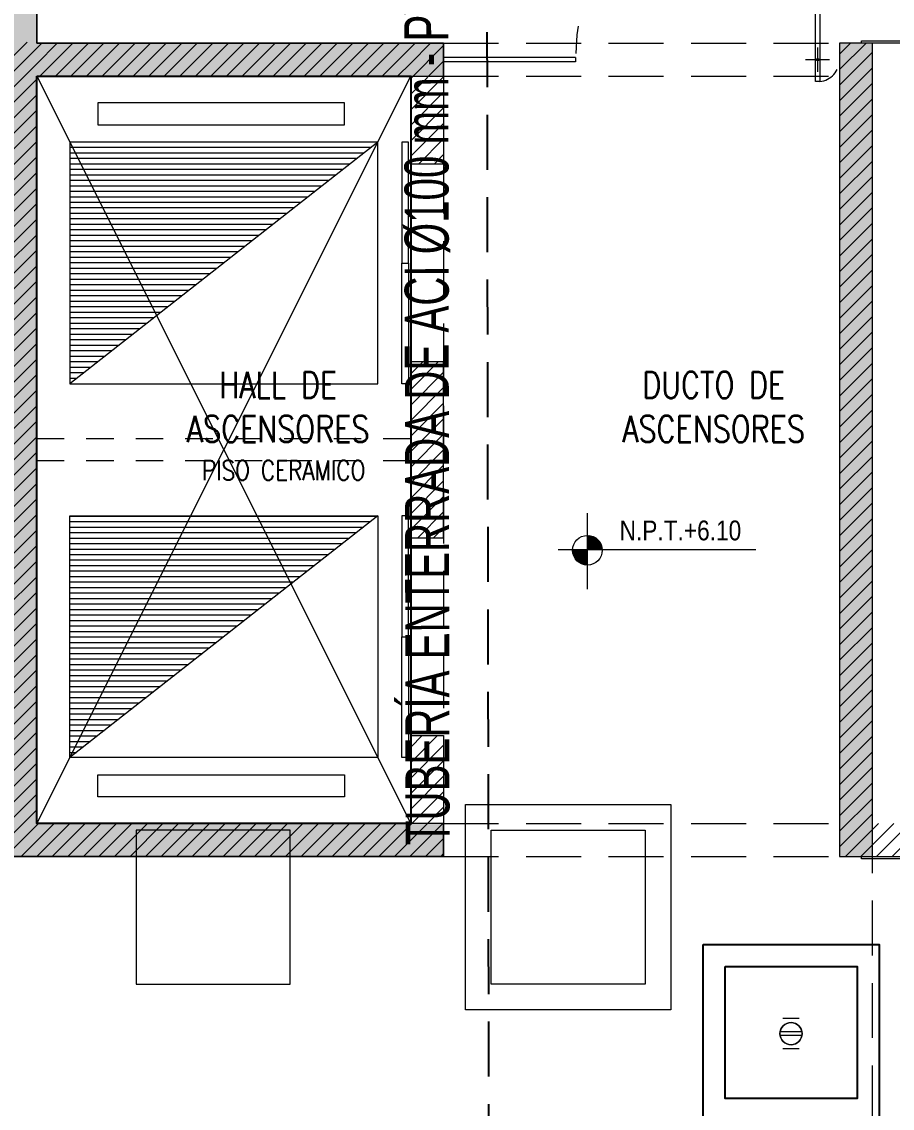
# Model space of a CAD drawing. Header units: millimetres. Extents: x 3738 to 3833, y 1327 to 1657.
# Drawn here: x 3791.454 to 3795.412, y 1488.118 to 1493.06 of the extents above; entities that cross this region are included whole.
import ezdxf
from ezdxf.enums import TextEntityAlignment as Align

# ---------------------------------------------------------------- set-up
doc = ezdxf.new("R2010")
doc.units = ezdxf.units.MM
doc.set_wipeout_variables(frame=1)
for name, pattern in [('ACAD_ISO03W100', [30, 12, -18]), ('DASHED2', [0.375, 0.25, -0.125]), ('HIDDEN', [0.375, 0.25, -0.125]), ('HIDDEN2', [0.1875, 0.125, -0.0625]), ('X-REF_DP_Arquitectura$0$HIDDEN', [0.375, 0.25, -0.125])]:
    doc.linetypes.add(name, pattern=pattern)
doc.layers.get('0').update_dxf_attribs({"color": 251, "lineweight": 9})
for name, color, linetype, lineweight in [('000 SOS 911 TEXTOS ACI', 7, 'Continuous', 9), ('000 SOS 911 TUB. ENTERRADA  ACI', 5, 'DASHED2', 25), ('000 SOS 911 TUBERIA ACI', 3, 'Continuous', 25), ('A-07', 251, 'Continuous', 13), ('A-EST PLACAS', 251, 'Continuous', 13), ('A-MOBILIARIO', 251, 'Continuous', 13), ('A-MURO BAJO', 251, 'Continuous', 13), ('A-MUROS', 251, 'Continuous', 13), ('A-NIVELES-NPT', 251, 'Continuous', 13), ('A-PROYECCIONES', 251, 'HIDDEN2', 13), ('A-TEXTO-ACABADO PISO', 251, 'Continuous', 13), ('A-TEXTO-AMBIENTE', 251, 'Continuous', 13), ('A_20_Estructuras', 251, 'Continuous', 13), ('A_30_DispositivosElect', 251, 'Continuous', 13), ('A_30_DispositivosSanit', 251, 'Continuous', 13), ('A_30_TableroElect', 251, 'Continuous', 13), ('A_50_TextoAmbiente', 251, 'Continuous', 13), ('A_50_TextoIndicaciones', 251, 'Continuous', 13), ('A_50_Vigas', 251, 'X-REF_DP_Arquitectura$0$HIDDEN', 13), ('A_60_HatchEstructuras', 251, 'Continuous', 13), ('MURO CF 120', 251, 'Continuous', 13)]:
    doc.layers.add(name, color=color, linetype=linetype, lineweight=lineweight)
doc.styles.add('PIPE', font='ARIALN.TTF', dxfattribs={"width": 0.8})
doc.styles.add('R80', font='ARIALN.TTF', dxfattribs={"height": 2.03})
doc.styles.add('ROMANS', font='romans.shx', dxfattribs={"width": 0.8})
pattern_1 = [(45, (-227164.531382, -8188178.54172), (-0.02245064030267, 0.02245064030267), [])]
pattern_2 = [(45, (131.3, -47.8), (-0.035355339, 0.035355339), [])]

# ---------------------------------------------------------------- blocks, each defined once
blk = doc.blocks.new('*U285')
for p, q in [((-0.2457, -0.0949), (-0.2457, 0.3957)), ((0.2449, 0.3957), (-0.2457, 0.3957)), ((0.2449, -0.0949), (0.2449, 0.3957)), ((-0.1537, -0.0029), (-0.1537, 0.3037)), ((0.1529, -0.0029), (0.1529, 0.3037)), ((0.2449, -0.0949), (-0.2457, -0.0949))]:
    blk.add_line(p, q)
at = {"linetype": 'HIDDEN', "ltscale": 12}
blk.add_circle((0, 0.1504), 0.4, dxfattribs=at)
at = {"ltscale": 0.035}
blk.add_circle((0, 0.1504), 0.4, dxfattribs=at)
blk = doc.blocks.new('A$C44b26ab3')
at = {"layer": 'A_30_TableroElect', "xscale": -1, "rotation": 90.35724673086504}
blk.add_blockref('*U285', (3.8094, 2.2857, 0), dxfattribs=at)
at = {"color": 3}
blk.add_wipeout([(2.2005, 0.8423), (0.1027, 1.313), (0, 0.8543), (3.8095, 0), (4.0114, 0.921), (2.3037, 1.3033)], dxfattribs=at).translate(0, 0, 0).dxf.layer = 'A_30_DispositivosElect'
at = {"layer": 'A_30_TableroElect'}
h = blk.add_hatch(dxfattribs=at)
h.set_pattern_fill('ANSI31', color=256, scale=0.01)
h.set_pattern_definition(pattern_1)
edge = h.paths.add_edge_path()
edge.add_line((3.6994, 0.6616), (3.9433, 0.607))
edge.add_line((3.9433, 0.607), (4.0136, 0.9211))
edge.add_line((4.0136, 0.9211), (3.7697, 0.9757))
edge.add_line((3.7697, 0.9757), (3.6994, 0.6616))
h = blk.add_hatch(dxfattribs=at)
h.set_pattern_fill('ANSI31', color=256, scale=0.01)
h.set_pattern_definition(pattern_1)
edge = h.paths.add_edge_path()
edge.add_line((3.5639, 0.0566), (3.8079, 0.002))
edge.add_line((3.8079, 0.002), (3.8778, 0.3142))
edge.add_line((3.8778, 0.3142), (3.6338, 0.3688))
edge.add_line((3.6338, 0.3688), (3.5639, 0.0566))
for p, q in [((2.3055, 1.3015, 0.006), (2.2028, 0.8429, 0.006)), ((3.7693, 0.9738, 0.006), (2.3055, 1.3015, 0.006)), ((0.4463, 1.2361, 0.006), (0.3436, 0.7774, 0.006)), ((3.6666, 0.5152, 0.006), (0.4463, 1.2361, 0.006)), ((2.4031, 1.2797, 0.006), (2.3222, 0.9186, 0.006)), ((3.6717, 0.9957, 0.006), (2.4031, 1.2797, 0.006)), ((0.522, 1.1166, 0.006), (0.4412, 0.7556, 0.006)), ((1.7906, 0.8327, 0.006), (0.522, 1.1166, 0.006)), ((3.5908, 0.6346, 0.006), (3.6717, 0.9957, 0.006)), ((3.6666, 0.5152, 0.006), (3.7693, 0.9738, 0.006)), ((2.3222, 0.9186, 0.006), (3.5908, 0.6346, 0.006)), ((2.2028, 0.8429, 0.006), (3.6666, 0.5152, 0.006)), ((1.7098, 0.4716, 0.006), (1.7906, 0.8327, 0.006)), ((1.8882, 0.8108, 0.006), (1.8074, 0.4496, 0.006)), ((3.1568, 0.5269, 0.006), (1.8882, 0.8108, 0.006)), ((0.3436, 0.7774, 0.006), (3.5639, 0.0566, 0.006)), ((0.4412, 0.7556, 0.006), (1.7098, 0.4716, 0.006)), ((3.076, 0.1657, 0.006), (3.1568, 0.5269, 0.006)), ((3.5639, 0.0566, 0.006), (3.6666, 0.5152, 0.006)), ((1.8074, 0.4496, 0.006), (3.076, 0.1657, 0.006)), ((3.2282, 0.3878, 0.006), (3.1736, 0.1439, 0.006)), ((3.5209, 0.3222, 0.006), (3.2282, 0.3878, 0.006)), ((3.4663, 0.0784, 0.006), (3.5209, 0.3222, 0.006)), ((3.1736, 0.1439, 0.006), (3.4663, 0.0784, 0.006))]:
    blk.add_line(p, q, dxfattribs=at)
at = {"layer": 'A_30_TableroElect', "elevation": -0.772}
blk.add_lwpolyline([(3.8778, 0.3142), (3.9433, 0.607), (3.6994, 0.6616), (3.6338, 0.3688), (3.8778, 0.3142)], dxfattribs=at)
blk = doc.blocks.new('ESTRUC_P1')
at = {"layer": 'A_60_HatchEstructuras'}
h = blk.add_hatch(color=256, dxfattribs=at)
h.dxf.hatch_style = 1
h.paths.add_polyline_path([(23.55, -6.175), (21.7, -6.175), (21.7, -2.775), (23.55, -2.775), (23.55, -2.625), (21.7, -2.625), (21.7, -0.475), (20.85, -0.475), (20.85, -0.625), (21.55, -0.625), (21.55, -6.325), (23.55, -6.325)])
h = blk.add_hatch(color=256, dxfattribs=at)
h.dxf.hatch_style = 1
h.paths.add_polyline_path([(25.5, -2.625), (25.35, -2.625), (25.35, -6.325), (25.5, -6.325)])
h.paths.add_polyline_path([(25.88, -0.625), (26.5, -0.625), (26.5, -0.475), (25.68, -0.475), (25.68, -6.325), (25.88, -6.325)])
for points in [[(21.7, -6.175), (23.4, -2.775)], [(21.7, -2.775), (23.4, -6.175)]]:
    blk.add_lwpolyline(points)
at = {"layer": 'A_20_Estructuras'}
for points in [[(23.55, -6.175), (21.7, -6.175), (21.7, -2.775), (23.55, -2.775), (23.55, -2.625), (21.7, -2.625), (21.7, -0.475), (20.85, -0.475), (20.85, -0.625), (21.55, -0.625), (21.55, -6.325), (23.55, -6.325)], [(25.5, -2.625), (25.35, -2.625), (25.35, -6.325), (25.5, -6.325)]]:
    blk.add_lwpolyline(points, close=True, dxfattribs=at)
at = {"layer": 'A_50_Vigas'}
for p, q in [((23.55, -2.625), (25.35, -2.625)), ((23.4, -2.775), (23.4, -6.175)), ((23.55, -2.775), (25.35, -2.775)), ((23.55, -2.775), (23.55, -6.175))]:
    blk.add_line(p, q, dxfattribs=at)
for points in [[(23.55, -6.175), (25.35, -6.175)], [(23.55, -6.325), (25.35, -6.325)], [(25.5, -7.525), (25.5, -6.325)]]:
    blk.add_lwpolyline(points, dxfattribs=at)
blk = doc.blocks.new('ASCENSOR_01')
h = blk.add_hatch()
h.set_pattern_fill('_U', color=256, scale=0.025, angle=360, style=0, pattern_type=0)
h.set_pattern_definition([(1e-07, (54.049875, -126.000315), (-4e-11, 0.025), [])])
h.paths.add_polyline_path([(-1.4, 1.1), (0, 0), (0, 1.1)])
blk.add_line((-1.4, 1.1, 0), (0, 0))
for points in [[(-0.1281, 1.178), (-1.2496, 1.178), (-1.2496, 1.2783), (-0.1281, 1.2783)], [(0, 0), (-1.4, 0), (-1.4, 1.1), (0, 1.1)]]:
    blk.add_lwpolyline(points, close=True)
blk = doc.blocks.new('MV_120')
at = {"color": 7}
for p, q in [((-0.1, 0.055), (-0.1, -0.055)), ((-0.155, 0), (-0.045, 0))]:
    blk.add_line(p, q, dxfattribs=at)
blk.add_lwpolyline([(-0.09, 1.0995), (-0.09, -0.0995, -0.050126), (-0.11, -0.0995), (-0.11, 1.0995, -0.050126), (-0.09, 1.0995, 1.105542)], format="xyb")
blk.add_circle((-0.1, 0), 0.005, dxfattribs=at)
at = {"color": 7, "linetype": 'HIDDEN', "ltscale": 0.5}
blk.add_arc((-0.1, 0), 1.1, 90, 180, dxfattribs=at)
at = {"color": 8, "linetype": 'ACAD_ISO03W100', "ltscale": 0.0025}
blk.add_arc((-0.1, 0), 0.1, 275.7392, 0, dxfattribs=at)
blk = doc.blocks.new('N.03')
h = blk.add_hatch()
h.set_pattern_fill('_U', color=256, scale=0.025, angle=180.0002, style=0, pattern_type=0)
h.set_pattern_definition([(180.000175, (-57.700256, 134.200156), (7.64e-08, -0.025), [])])
h.paths.add_polyline_path([(-2.25, 8.2), (-3.65, 7.1), (-3.65, 8.2)])
for p, q in [((-1.35, 10.285), (-1.95, 10.285)), ((-1.35, 10.285), (-1.35, 10.265)), ((-1.35, 10.265), (-1.95, 10.265)), ((-2.25, 8.2), (-3.65, 7.1, 0))]:
    blk.add_line(p, q)
at = {"color": 3, "elevation": 0}
blk.add_lwpolyline([(0.14, 10.36), (0.14, 10.41), (0.15, 10.41), (0.15, 10.35), (-0.05, 10.35), (-0.05, 10.36)], close=True, dxfattribs=at)
at = {"elevation": 0}
for points in [[(-3.65, 8.2), (-2.25, 8.2), (-2.25, 7.1), (-3.65, 7.1)], [(-3.5219, 7.022), (-2.4004, 7.022), (-2.4004, 6.9217), (-3.5219, 6.9217)]]:
    blk.add_lwpolyline(points, close=True, dxfattribs=at)
at = {"color": 3}
blk.add_lwpolyline([(-0.05, 6.65), (0.2, 6.65), (0.2, 6.64), (-0.05, 6.64)], close=True, dxfattribs=at)
at = {"layer": 'A-MOBILIARIO', "elevation": 0}
for points in [[(-2.11, 9.35), (-2.11, 9.9), (-2.14, 9.9), (-2.14, 9.35)], [(-2.11, 9.35), (-2.11, 8.8), (-2.14, 8.8), (-2.14, 9.35)], [(-2.11, 7.65), (-2.11, 8.2), (-2.14, 8.2), (-2.14, 7.65)], [(-2.11, 7.65), (-2.11, 7.1), (-2.14, 7.1), (-2.14, 7.65)]]:
    blk.add_lwpolyline(points, close=True, dxfattribs=at)
at = {"layer": 'A-MURO BAJO'}
for p, q in [((-2.1, 8.9, 0), (-2.1, 9.8, 0)), ((-2.1, 7.2, 0), (-2.1, 8.1, 0))]:
    blk.add_line(p, q, dxfattribs=at)
at = {"layer": 'A-MUROS'}
blk.add_lwpolyline([(-3.8, 12.5), (-3.8, 10.35), (-1.95, 10.35), (-1.95, 9.8), (-2.1, 9.8), (-2.1, 10.2), (-3.8, 10.2), (-3.8, 6.8), (-2.1, 6.8), (-2.1, 7.2), (-1.95, 7.2), (-1.95, 6.65), (-3.95, 6.65), (-3.8, 6.65)], dxfattribs=at)
at = {"layer": 'A-MUROS', "elevation": 0}
blk.add_lwpolyline([(-0.15, 6.65), (0, 6.65), (0, 10.35), (-0.15, 10.35)], close=True, dxfattribs=at)
at = {"layer": 'A-MUROS'}
blk.add_lwpolyline([(-2.1, 8.1), (-1.95, 8.1), (-1.95, 8.9), (-2.1, 8.9)], close=True, dxfattribs=at)
at = {"layer": 'A-PROYECCIONES'}
for p, q in [((-2.1, 8.55, 0), (-3.8, 8.55, 0)), ((-2.1, 8.45, 0), (-3.8, 8.45, 0))]:
    blk.add_line(p, q, dxfattribs=at)
blk.add_blockref('MV_120', (-0.15, 10.275))
at = {"xscale": -1, "rotation": 359.9998249622922}
blk.add_blockref('ASCENSOR_01', (-3.65, 8.8, 0), dxfattribs=at)
blk = doc.blocks.new('JUNTA2')
at = {"color": 3}
blk.add_lwpolyline([(0.07, -2.14), (0.07, -2.09), (0.08, -2.09), (0.08, -2.15), (-0.15, -2.15), (-0.15, -2.14)], close=True, dxfattribs=at)
blk = doc.blocks.new('TF_P1')
blk.add_blockref('JUNTA2', (26.95, 10.575))
blk.add_blockref('N.03', (26.85, -1.925))
blk = doc.blocks.new('TEXTO AMBIENTES P1')
at = {"layer": 'A-TEXTO-ACABADO PISO', "insert": (22.8224, -4.5229), "char_height": 0.09, "attachment_point": 2, "rotation": 360, "style": 'ROMANS'}
blk.add_mtext_dynamic_manual_height_columns('PISO CERAMICO', width=1.20225, gutter_width=12.5, heights=[0], dxfattribs=at)
at = {"layer": 'A-TEXTO-AMBIENTE', "char_height": 0.12, "attachment_point": 5, "style": 'ROMANS'}
for s, insert, width in [('\\pxqc;HALL DE \\PASCENSORES', (22.7972, -4.2796, 0), 1.061918), ('\\pxqc;DUCTO DE \\PASCENSORES', (24.7773, -4.2796), 1.044421)]:
    blk.add_mtext(s, dxfattribs=dict(at, insert=insert, width=width))
blk = doc.blocks.new('SIM NIVEL PLANTA')
at = {"linetype": 'Continuous'}
h = blk.add_hatch(dxfattribs=at)
h.set_pattern_fill('_USER', color=0, scale=0.089997, angle=45, style=0, pattern_type=0)
h.set_pattern_definition([(45, (31854.49523, 23864.84028), (-0.06363728001, 0.06363728001), [])])
h.paths.add_polyline_path([(-17.329, 0), (-15.979, 0, 0.409209), (-17.329, 1.327)])
h.paths.add_polyline_path([(-18.679, 0, 0.004279), (-18.679, -0.023, 0.414214), (-17.329, -1.373), (-17.329, 0)])
at = {"color": 0}
for p, q in [((-17.329, -3.577), (-17.329, 3.344)), ((-2, 0), (-20, 0))]:
    blk.add_line(p, q, dxfattribs=at)
at = {"color": 0, "linetype": 'Continuous'}
blk.add_circle((-17.329, -0.023), 1.35, dxfattribs=at)
at = {"color": 0, "style": 'R80'}
blk.add_attdef('N.P.T.+0.00', text='', height=1.8, dxfattribs=at).set_placement((-8.871, 1.774), align=Align.MIDDLE_CENTER)
blk = doc.blocks.new('NIVELES')
at = {"layer": 'A-NIVELES-NPT'}
ref = blk.add_blockref('SIM NIVEL PLANTA', (-0.5804, -4.456, 0), dxfattribs=dict(at, xscale=0.05, yscale=0.05, zscale=0.05))
ref.add_attrib('N.P.T.+0.00', 'N.P.T.+6.10', dxfattribs={"layer": '0', "height": 0.09, "style": 'R80'}).set_placement((-1.024, -4.3673, 0), align=Align.MIDDLE_CENTER)
blk = doc.blocks.new('R')
at = {"layer": 'A_30_DispositivosSanit', "linetype": 'Continuous'}
for p, q in [((-0.0083, -0.0497), (-0.0083, 0.0497)), ((0.0083, -0.0497), (0.0083, 0.0497)), ((0.0694, -0.0367), (0.0694, 0.0367))]:
    blk.add_line(p, q, dxfattribs=at)
blk.add_circle((0, 0), 0.0504, dxfattribs=at)
blk = doc.blocks.new('is-des-tf_28.02.2025')
at = {"layer": 'A_30_DispositivosSanit', "lineweight": 25}
for points in [[(-17.9706, 3.7251), (-17.1706, 3.7251), (-17.1706, 2.9251), (-17.9706, 2.9251)], [(-17.8706, 3.625), (-17.2706, 3.625), (-17.2706, 3.025), (-17.8706, 3.025)]]:
    blk.add_lwpolyline(points, close=True, dxfattribs=at)
at = {"layer": 'A_30_DispositivosSanit', "linetype": 'Continuous', "rotation": 90}
for p in [(-17.5706, 3.3196, 0), (-17.5706, 3.3196)]:
    blk.add_blockref('R', p, dxfattribs=at)
at = {"layer": 'A_30_DispositivosSanit', "linetype": 'Continuous', "xscale": -1.000000000000001, "rotation": 90}
for p in [(-17.5706, 3.3196, 0), (-17.5706, 3.3196)]:
    blk.add_blockref('R', p, dxfattribs=at)
blk = doc.blocks.new('TORRE F HATCH CORTAFUEGO')
at = {"layer": 'MURO CF 120'}
h = blk.add_hatch(dxfattribs=at)
h.set_pattern_fill('_USER', color=256, scale=0.05, angle=45, style=0, pattern_type=0)
h.set_pattern_definition(pattern_2)
h.paths.add_polyline_path([(-25.8, 7.675), (-25.65, 7.675), (-25.65, 11.2297), (-25.8, 11.2297)])
h = blk.add_hatch(dxfattribs=at)
h.set_pattern_fill('_USER', color=256, scale=0.05, angle=45, style=0, pattern_type=0)
h.set_pattern_definition(pattern_2)
h.paths.add_polyline_path([(-25.65, 11.225), (-23.95, 11.225), (-23.95, 11.075), (-25.65, 11.075)])
h = blk.add_hatch(dxfattribs=at)
h.set_pattern_fill('_USER', color=256, scale=0.05, angle=45, style=0, pattern_type=0)
h.set_pattern_definition(pattern_2)
h.paths.add_polyline_path([(-23.8, 10.675), (-23.95, 10.675), (-23.95, 11.225), (-23.8, 11.225)])
h = blk.add_hatch(dxfattribs=at)
h.set_pattern_fill('_USER', color=256, scale=0.05, angle=45, style=0, pattern_type=0)
h.set_pattern_definition(pattern_2)
h.paths.add_polyline_path([(-22, 7.525), (-21.85, 7.525), (-21.85, 11.225), (-22, 11.225)])
h = blk.add_hatch(dxfattribs=at)
h.set_pattern_fill('_USER', color=256, scale=0.05, angle=45, style=0, pattern_type=0)
h.set_pattern_definition(pattern_2)
h.paths.add_polyline_path([(-23.8, 9.775), (-23.95, 9.775), (-23.95, 8.975), (-23.8, 8.975)])
h = blk.add_hatch(dxfattribs=at)
h.set_pattern_fill('_USER', color=256, scale=0.05, angle=45, style=0, pattern_type=0)
h.set_pattern_definition(pattern_2)
h.paths.add_polyline_path([(-23.8, 8.075), (-23.95, 8.075), (-23.95, 7.675), (-23.8, 7.675)])
h = blk.add_hatch(dxfattribs=at)
h.set_pattern_fill('_USER', color=256, scale=0.05, angle=45, style=0, pattern_type=0)
h.set_pattern_definition(pattern_2)
h.paths.add_polyline_path([(-25.8, 7.525), (-23.8, 7.525), (-23.8, 7.675), (-25.8, 7.675)])
h = blk.add_hatch(dxfattribs=at)
h.set_pattern_fill('_USER', color=256, scale=0.05, angle=45, style=0, pattern_type=0)
h.set_pattern_definition(pattern_2)
h.paths.add_polyline_path([(-22, 7.525), (-22, 7.675), (-21.47, 7.675), (-21.47, 7.525)])
blk = doc.blocks.new('TEXTO NOTAS P1')
at = {"color": 8, "elevation": 0}
blk.add_lwpolyline([(22.8525, -6.2056), (22.1525, -6.2056), (22.1525, -6.9056), (22.8525, -6.9056)], close=True, dxfattribs=at)

msp = doc.modelspace()

# ---------------------------------------------------------------- linework, layer by layer
at = {"layer": '000 SOS 911 TUB. ENTERRADA  ACI'}
msp.add_lwpolyline([(3793.5821, 1485.2622), (3793.563, 1497.793)], dxfattribs=at)
at = {"layer": '000 SOS 911 TUBERIA ACI', "color": 251}
msp.add_lwpolyline([(3791.5221, 1492.8126), (3793.2221, 1492.8126), (3793.2221, 1489.4126), (3791.5221, 1489.4126)], close=True, dxfattribs=at)

# ---------------------------------------------------------------- texts
at = {"layer": '000 SOS 911 TEXTOS ACI', "insert": (3793.1988, 1489.3148, 2.3013), "char_height": 0.2, "attachment_point": 1, "rotation": 90.0864, "style": 'PIPE'}
msp.add_mtext_dynamic_manual_height_columns('TUBERÍA ENTERRADA DE ACI %%C100 mm - PVC - C900', width=4.761762, gutter_width=0.75, heights=[0], dxfattribs=at)

# ---------------------------------------------------------------- next in the draw order: block references
at = {"layer": 'A-EST PLACAS', "rotation": 102.652201466228}
msp.add_blockref('A$C44b26ab3', (3792.8259, 1493.15, 0), dxfattribs=at)

# ---------------------------------------------------------------- next in the draw order: block references
at = {"color": 251}
msp.add_blockref('ESTRUC_P1', (3769.8221, 1495.5876), dxfattribs=at)

# ---------------------------------------------------------------- next in the draw order: block references
msp.add_blockref('TF_P1', (3768.4721, 1484.5379), dxfattribs=at)

# ---------------------------------------------------------------- next in the draw order: linework, layer by layer
at = {"layer": 'A_30_TableroElect'}
for points in [[(3793.4721, 1489.499), (3794.4055, 1489.499), (3794.4055, 1488.5656), (3793.4721, 1488.5656)], [(3793.5888, 1489.3823), (3794.2888, 1489.3823), (3794.2888, 1488.6823), (3793.5888, 1488.6823)]]:
    msp.add_lwpolyline(points, close=True, dxfattribs=at)

# ---------------------------------------------------------------- next in the draw order: block references
msp.add_blockref('NIVELES', (3795.4725, 1495.1136, 0))
at = {"layer": 'A-07'}
msp.add_blockref('is-des-tf_28.02.2025', (3812.5221, 1485.1379), dxfattribs=at)
at = {"layer": 'A_50_TextoAmbiente'}
msp.add_blockref('TEXTO AMBIENTES P1', (3769.8221, 1495.5879), dxfattribs=at)
at = {"layer": 'A_50_TextoIndicaciones'}
msp.add_blockref('TEXTO NOTAS P1', (3769.8221, 1495.5879), dxfattribs=at)
at = {"layer": 'MURO CF 120', "color": 251}
msp.add_blockref('TORRE F HATCH CORTAFUEGO', (3817.1721, 1481.7379), dxfattribs=at)

doc.saveas('drawing.dxf')
